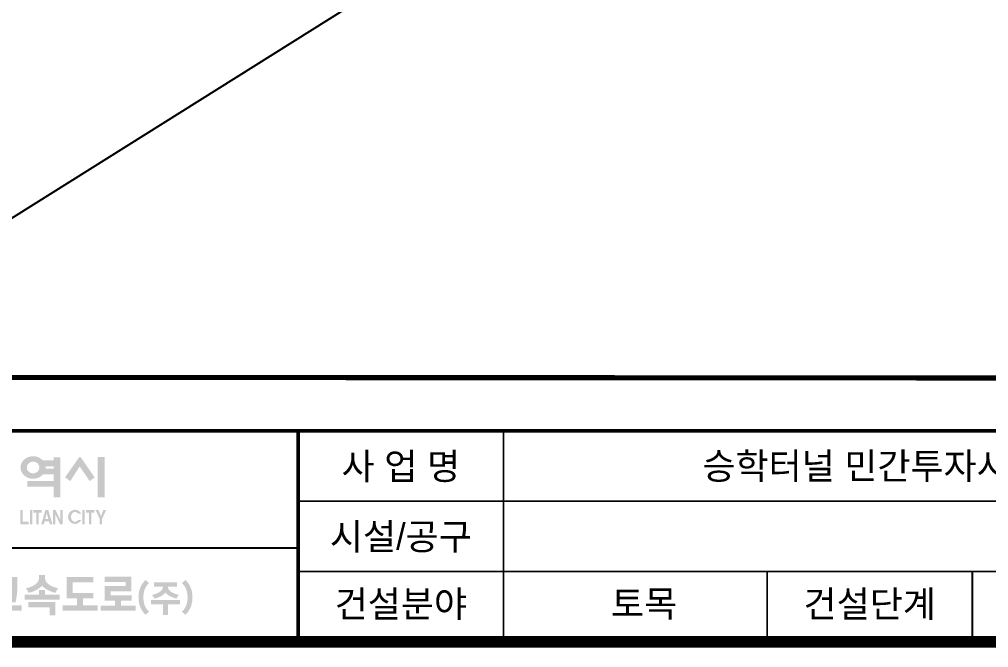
# Model space of a CAD drawing. Extents: x -689 to 317106, y 182884 to 219577.
# Drawn here: x 279927 to 288195, y 183834 to 189196 of the extents above; entities that cross this region are included whole.
import ezdxf
from ezdxf.enums import TextEntityAlignment as Align

# ---------------------------------------------------------------- set-up
doc = ezdxf.new("R2010")
doc.units = 0
doc.header["$LTSCALE"] = 500
doc.header["$MEASUREMENT"] = 0
doc.layers.get('DEFPOINTS').update_dxf_attribs({"color": 55})
doc.layers.add('0-251', color=7, linetype='Continuous', true_color=0x6e6e6e)
for name, color, linetype in [('CX-BORD', 7, 'Continuous'), ('CX-BORD-LIN1', 7, 'Continuous'), ('CX-BORD-LIN2', 7, 'Continuous'), ('CZ-TEX0', 7, 'Continuous'), ('CZ-TEX1', 7, 'Continuous'), ('CZ-TEX2', 7, 'Continuous'), ('CZ-TEX3', 7, 'Continuous'), ('DO-GAK', 7, 'Continuous')]:
    doc.layers.add(name, color=color, linetype=linetype)
doc.styles.add('TB_BTXT', font='')
doc.styles.add('TB_TEXT', font='')
doc.styles.get('TB_BTXT').set_extended_font_data('Dotum')
doc.styles.get('TB_TEXT').set_extended_font_data('Dotum')

# ---------------------------------------------------------------- blocks, each defined once
blk = doc.blocks.new('CXBLKA1')
at = {"layer": 'CX-BORD'}
h = blk.add_hatch(color=7, dxfattribs=at)
h.dxf.hatch_style = 2
h.paths.add_polyline_path([(97.79123731387982, 26.24272200370028), (97.79123731387982, 25.33238325370029), (91.81400228887982, 25.33238325370029), (91.81400228887982, 26.24272200370028), (93.73211063887983, 26.24272200370028), (93.73211063887983, 28.60172955370028), (94.72856251387982, 28.60172955370028), (94.72856251387982, 26.24272200370028)])
edge = h.paths.add_edge_path()
edge.add_spline(control_points=[(97.06985536387982, 31.03651665370029), (97.06985536387982, 31.03651665370029), (97.06985536387982, 29.46630532870028), (97.06985536387982, 29.46630532870028), (97.06985536387982, 28.51561642870028), (96.97094828887982, 27.60773805370028), (96.77264206387983, 26.74316227870028), (96.77264206387983, 26.74316227870028), (95.79144451387982, 26.74316227870028), (95.79144451387982, 26.74316227870028), (95.97990923887983, 27.61315087870029), (96.07389556387983, 28.41178860370028), (96.07389556387983, 29.14005960370028), (96.07389556387983, 29.14005960370028), (96.07389556387983, 30.12617790370028), (96.07389556387983, 30.12617790370028), (96.07389556387983, 30.12617790370028), (92.44631866387984, 30.12617790370028), (92.44631866387984, 30.12617790370028), (92.44631866387984, 30.12617790370028), (92.44631866387984, 31.03651665370029), (92.44631866387984, 31.03651665370029), (92.44631866387984, 31.03651665370029), (97.06985536387982, 31.03651665370029), (97.06985536387982, 31.03651665370029)], knot_values=[0, 0, 0, 0, 1, 1, 1, 2, 2, 2, 3, 3, 3, 4, 4, 4, 5, 5, 5, 6, 6, 6, 7, 7, 7, 8, 8, 8, 8], degree=3, periodic=0)
h = blk.add_hatch(color=7, dxfattribs=at)
h.dxf.hatch_style = 2
h.paths.add_polyline_path([(104.2738333638798, 27.16044187870028), (98.29659833887983, 27.16044187870028), (98.29659833887983, 28.06290742870029), (100.7869899138798, 28.06290742870029), (100.7869899138798, 28.83694140370028), (101.7834417888798, 28.83694140370028), (101.7834417888798, 28.06290742870029), (104.2738333638798, 28.06290742870029)])
edge = h.paths.add_edge_path()
edge.add_spline(control_points=[(101.7908229138798, 30.93810165370029), (101.7908229138798, 30.49326585370029), (102.0112725138798, 30.10354245370029), (102.4526637888798, 29.76991560370028), (102.8094181638798, 29.49681397870028), (103.3295414388798, 29.28669795370028), (104.0135256888798, 29.14005960370028), (104.0135256888798, 29.14005960370028), (103.5677057388798, 28.35913657870028), (103.5677057388798, 28.35913657870028), (102.8689592388798, 28.50577492870028), (102.2592783138798, 28.77100335370028), (101.7386629638798, 29.15531392870028), (101.5605318138798, 29.28669795370028), (101.4089727138798, 29.42595517870028), (101.2854618888798, 29.57259352870028), (101.1565382388798, 29.42595517870028), (101.0030108388798, 29.28669795370028), (100.8243876138798, 29.15531392870028), (100.3086930138798, 28.77100335370028), (99.70196453887984, 28.50577492870028), (99.00321803887984, 28.35913657870028), (99.00321803887984, 28.35913657870028), (98.55690601387982, 29.14005960370028), (98.55690601387982, 29.14005960370028), (99.24089026387982, 29.28669795370028), (99.76150561387983, 29.49681397870028), (100.1182599888798, 29.76991560370028), (100.5591591888798, 30.10354245370029), (100.7796087888798, 30.49326585370029), (100.7796087888798, 30.93810165370029), (100.7796087888798, 30.93810165370029), (100.7796087888798, 31.38588990370028), (100.7796087888798, 31.38588990370028), (100.7796087888798, 31.38588990370028), (101.7908229138798, 31.38588990370028), (101.7908229138798, 31.38588990370028), (101.7908229138798, 31.38588990370028), (101.7908229138798, 30.93810165370029), (101.7908229138798, 30.93810165370029)], knot_values=[0, 0, 0, 0, 1, 1, 1, 2, 2, 2, 3, 3, 3, 4, 4, 4, 5, 5, 5, 6, 6, 6, 7, 7, 7, 8, 8, 8, 9, 9, 9, 10, 10, 10, 11, 11, 11, 12, 12, 12, 13, 13, 13, 13], degree=3, periodic=0)
h.paths.add_polyline_path([(98.96582033887982, 26.78843317870028), (103.5603246138798, 26.78843317870028), (103.5603246138798, 24.51307837870029), (102.5638727388798, 24.51307837870029), (102.5638727388798, 25.89334875370028), (98.96582033887982, 25.89334875370028)])
h = blk.add_hatch(color=7, dxfattribs=at)
h.dxf.hatch_style = 2
h.paths.add_polyline_path([(105.4927031388798, 31.03651665370029), (110.0129040888798, 31.03651665370029), (110.0129040888798, 30.12617790370028), (106.4891550138798, 30.12617790370028), (106.4891550138798, 28.34388225370029), (110.0645719638798, 28.34388225370029), (110.0645719638798, 27.43354350370029), (108.2655457638798, 27.43354350370029), (108.2655457638798, 26.19695902870028), (110.7559373388798, 26.19695902870028), (110.7559373388798, 25.28662027870028), (104.7791943888798, 25.28662027870028), (104.7791943888798, 26.19695902870028), (107.2695859638798, 26.19695902870028), (107.2695859638798, 27.43354350370029), (105.4927031388798, 27.43354350370029)])
h = blk.add_hatch(color=7, dxfattribs=at)
h.dxf.hatch_style = 2
h.paths.add_polyline_path([(116.5624223388798, 27.03889935370028), (114.7481418138798, 27.03889935370028), (114.7481418138798, 26.18170470370028), (117.2385333888798, 26.18170470370028), (117.2385333888798, 25.28662027870028), (111.2617904388798, 25.28662027870028), (111.2617904388798, 26.18170470370028), (113.7521820138798, 26.18170470370028), (113.7521820138798, 27.03889935370028), (111.9752991888798, 27.03889935370028), (111.9752991888798, 29.50419510370028), (115.5290648388798, 29.50419510370028), (115.5290648388798, 30.19457632870029), (111.9752991888798, 30.19457632870029), (111.9752991888798, 31.08966075370029), (116.5250246388798, 31.08966075370029), (116.5250246388798, 28.62436500370028), (112.9717510638798, 28.62436500370028), (112.9717510638798, 27.92660265370029), (116.5624223388798, 27.92660265370029)])
h = blk.add_hatch(color=7, dxfattribs=at)
h.dxf.hatch_style = 2
edge = h.paths.add_edge_path()
edge.add_spline(control_points=[(117.7463547888798, 27.57476902870028), (117.7463547888798, 28.80938520370028), (118.1459196888798, 29.79944010370028), (118.9460336388798, 30.54345750370029), (118.9460336388798, 30.54345750370029), (119.5429206138798, 30.02333422870029), (119.5429206138798, 30.02333422870029), (118.9002706638798, 29.43973327870028), (118.5794377638798, 28.62338085370028), (118.5794377638798, 27.57476902870028), (118.5794377638798, 26.53452247870029), (118.9002706638798, 25.72259872870028), (119.5429206138798, 25.13899777870029), (119.5429206138798, 25.13899777870029), (118.9460336388798, 24.61247752870029), (118.9460336388798, 24.61247752870029), (118.1459196888798, 25.36092360370029), (117.7463547888798, 26.34851812870028), (117.7463547888798, 27.57476902870028)], knot_values=[0, 0, 0, 0, 1, 1, 1, 2, 2, 2, 3, 3, 3, 4, 4, 4, 5, 5, 5, 6, 6, 6, 6], degree=3, periodic=0)
h = blk.add_hatch(color=7, dxfattribs=at)
h.dxf.hatch_style = 2
h.paths.add_polyline_path([(122.7630594138798, 26.39477317870028), (122.7630594138798, 24.58049265370028), (121.9299764388798, 24.58049265370028), (121.9299764388798, 26.39477317870028), (119.8475150388798, 26.39477317870028), (119.8475150388798, 27.15601320370028), (124.8455208138798, 27.15601320370028), (124.8455208138798, 26.39477317870028)])
edge = h.paths.add_edge_path()
edge.add_spline(control_points=[(120.4070043138798, 30.15028957870028), (120.4070043138798, 30.15028957870028), (124.2860315388798, 30.15028957870028), (124.2860315388798, 30.15028957870028), (124.2860315388798, 30.15028957870028), (124.2860315388798, 29.40184350370028), (124.2860315388798, 29.40184350370028), (124.2860315388798, 29.40184350370028), (122.7694563888798, 29.40184350370028), (122.7694563888798, 29.40184350370028), (122.7733929888798, 29.08445512870028), (122.9249520888798, 28.81381387870028), (123.2231495388798, 28.58991975370029), (123.5503794138798, 28.34043772870028), (124.0148982138798, 28.14360772870029), (124.6157217888798, 27.99992182870028), (124.6157217888798, 27.99992182870028), (124.1866323888798, 27.37793902870028), (124.1866323888798, 27.37793902870028), (123.5813801388798, 27.53441887870029), (123.0760191138798, 27.76520205370029), (122.6700572388798, 28.06979647870028), (122.5455622638798, 28.16279865370029), (122.4377978388798, 28.26219780370029), (122.3467639638798, 28.36799392870028), (122.2513014138798, 28.26219780370029), (122.1415686888798, 28.16279865370029), (122.0170737138798, 28.06979647870028), (121.6150484388798, 27.76520205370029), (121.1116557138798, 27.53441887870029), (120.5064034638798, 27.37793902870028), (120.5064034638798, 27.37793902870028), (120.0773140638798, 27.99992182870028), (120.0773140638798, 27.99992182870028), (120.6781376388798, 28.14360772870029), (121.1426564388798, 28.34043772870028), (121.4698863138798, 28.58991975370029), (121.7685758388798, 28.81381387870028), (121.9196428638798, 29.08445512870028), (121.9235794638798, 29.40184350370028), (121.9235794638798, 29.40184350370028), (120.4070043138798, 29.40184350370028), (120.4070043138798, 29.40184350370028), (120.4070043138798, 29.40184350370028), (120.4070043138798, 30.15028957870028), (120.4070043138798, 30.15028957870028)], knot_values=[0, 0, 0, 0, 1, 1, 1, 2, 2, 2, 3, 3, 3, 4, 4, 4, 5, 5, 5, 6, 6, 6, 7, 7, 7, 8, 8, 8, 9, 9, 9, 10, 10, 10, 11, 11, 11, 12, 12, 12, 13, 13, 13, 14, 14, 14, 15, 15, 15, 15], degree=3, periodic=0)
h = blk.add_hatch(color=7, dxfattribs=at)
h.dxf.hatch_style = 2
edge = h.paths.add_edge_path()
edge.add_spline(control_points=[(126.9466810638798, 27.57476902870028), (126.9466810638798, 26.34851812870028), (126.5471161638798, 25.36092360370029), (125.7470022138798, 24.61247752870029), (125.7470022138798, 24.61247752870029), (125.1501152388798, 25.13899777870029), (125.1501152388798, 25.13899777870029), (125.7927651888798, 25.72259872870028), (126.1135980888798, 26.53452247870029), (126.1135980888798, 27.57476902870028), (126.1135980888798, 28.62338085370028), (125.7927651888798, 29.43973327870028), (125.1501152388798, 30.02333422870029), (125.1501152388798, 30.02333422870029), (125.7470022138798, 30.54345750370029), (125.7470022138798, 30.54345750370029), (126.5471161638798, 29.79944010370028), (126.9466810638798, 28.80938520370028), (126.9466810638798, 27.57476902870028)], knot_values=[0, 0, 0, 0, 1, 1, 1, 2, 2, 2, 3, 3, 3, 4, 4, 4, 5, 5, 5, 6, 6, 6, 6], degree=3, periodic=0)
at = {"layer": 'DO-GAK'}
h = blk.add_hatch(color=7, dxfattribs=at)
h.dxf.hatch_style = 2
edge = h.paths.add_edge_path()
edge.add_spline(control_points=[(103.2744038180647, 51.49418019276549), (103.2744038180647, 51.49418019276549), (103.2744038180647, 50.9461249528476), (103.2744038180647, 50.9461249528476), (103.2744038180647, 50.9461249528476), (101.4355397245781, 50.9461249528476), (101.4355397245781, 50.9461249528476), (101.041648726627, 51.38535921684183), (100.4378304297318, 51.66735196544757), (99.75935604834108, 51.66735196544757), (98.57351800069435, 51.66735196544757), (97.61186290002817, 50.80731845218881), (97.61186290002817, 49.74623163775944), (97.61186290002817, 48.68527363942673), (98.57351800069435, 47.82531169066618), (99.75935604834108, 47.82531169066618), (100.445659585832, 47.82531169066618), (101.0550742264845, 48.11407444079924), (101.4481207633571, 48.56219701546664), (101.4481207633571, 48.56219701546664), (103.2744038180647, 48.56219701546664), (103.2744038180647, 48.56219701546664), (103.2744038180647, 48.56219701546664), (103.2744038180647, 47.44770877249966), (103.2744038180647, 47.44770877249966), (103.2744038180647, 47.44770877249966), (98.77647491751645, 47.44770877249966), (98.77647491751645, 47.44770877249966), (98.77647491751645, 47.44770877249966), (98.77647491751645, 46.48801453908347), (98.77647491751645, 46.48801453908347), (98.77647491751645, 46.48801453908347), (103.2744038180647, 46.48801453908347), (103.2744038180647, 46.48801453908347), (103.2744038180647, 46.48801453908347), (103.2744038180647, 44.63041485997476), (103.2744038180647, 44.63041485997476), (103.2744038180647, 44.63041485997476), (104.3800196528217, 44.63041485997476), (104.3800196528217, 44.63041485997476), (104.3800196528217, 44.63041485997476), (104.3800196528217, 51.49418019276549), (104.3800196528217, 51.49418019276549), (104.3800196528217, 51.49418019276549), (103.2744038180647, 51.49418019276549), (103.2744038180647, 51.49418019276549)], knot_values=[0, 0, 0, 0, 1, 1, 1, 2, 2, 2, 3, 3, 3, 4, 4, 4, 5, 5, 5, 6, 6, 6, 7, 7, 7, 8, 8, 8, 9, 9, 9, 10, 10, 10, 11, 11, 11, 12, 12, 12, 13, 13, 13, 14, 14, 14, 15, 15, 15, 15], degree=3, periodic=0)
edge = h.paths.add_edge_path()
edge.add_spline(control_points=[(99.75935604834108, 48.73565504614138), (99.16700238405328, 48.73565504614138), (98.68673303680598, 49.18817168099671), (98.68673303680598, 49.74623163775944), (98.68673303680598, 50.30442041061882), (99.16700238405328, 50.75693704547415), (99.75935604834108, 50.75693704547415), (100.3520102835212, 50.75693704547415), (100.8319948727089, 50.30442041061882), (100.8319948727089, 49.74623163775944), (100.8319948727089, 49.18817168099671), (100.3520102835212, 48.73565504614138), (99.75935604834108, 48.73565504614138)], knot_values=[0, 0, 0, 0, 1, 1, 1, 2, 2, 2, 3, 3, 3, 4, 4, 4, 4], degree=3, periodic=0)
edge = h.paths.add_edge_path()
edge.add_spline(control_points=[(101.8967872282107, 49.56836523399718), (101.9029417750536, 49.62693361930301), (101.9071354546466, 49.68618902379124), (101.9071354546466, 49.74623163775944), (101.9071354546466, 49.81171315358885), (101.9032280330463, 49.8760798776035), (101.8962290251249, 49.93988516981894), (101.8962290251249, 49.93988516981894), (103.2744038180647, 49.93988516981894), (103.2744038180647, 49.93988516981894), (103.2744038180647, 49.93988516981894), (103.2744038180647, 49.56836523399718), (103.2744038180647, 49.56836523399718), (103.2744038180647, 49.56836523399718), (101.8967872282107, 49.56836523399718), (101.8967872282107, 49.56836523399718)], knot_values=[0, 0, 0, 0, 1, 1, 1, 2, 2, 2, 3, 3, 3, 4, 4, 4, 5, 5, 5, 5], degree=3, periodic=0)
h = blk.add_hatch(color=7, dxfattribs=at)
h.dxf.hatch_style = 2
edge = h.paths.add_edge_path()
edge.add_spline(control_points=[(105.2161490341267, 48.06689912360281), (105.2161490341267, 48.06689912360281), (107.5844902238053, 51.45699527951421), (107.5844902238053, 51.45699527951421), (107.5844902238053, 51.45699527951421), (107.7390838527613, 51.65820602258093), (107.9249797932186, 51.44140853181184), (107.9249797932186, 51.44140853181184), (110.2625768744816, 48.05138394039856), (110.2625768744816, 48.05138394039856), (110.2625768744816, 48.05138394039856), (109.4068658569126, 47.43728898156542), (109.4068658569126, 47.43728898156542), (109.4068658569126, 47.43728898156542), (107.7125334239386, 49.93387375197231), (107.7125334239386, 49.93387375197231), (107.7125334239386, 49.93387375197231), (106.1079142458758, 47.43728898156542), (106.1079142458758, 47.43728898156542), (106.1079142458758, 47.43728898156542), (105.2161490341267, 48.06689912360281), (105.2161490341267, 48.06689912360281)], knot_values=[0, 0, 0, 0, 1, 1, 1, 2, 2, 2, 3, 3, 3, 4, 4, 4, 5, 5, 5, 6, 6, 6, 7, 7, 7, 7], degree=3, periodic=0)
h = blk.add_hatch(color=7, dxfattribs=at)
h.dxf.hatch_style = 2
h.paths.add_polyline_path([(111.9479655259297, 44.67318180408368), (111.9479655259297, 51.56531530395075), (110.7576457599513, 51.56531530395075), (110.7576457599513, 44.67318180408368)])
h = blk.add_hatch(color=7, dxfattribs=at)
h.dxf.hatch_style = 2
h.paths.add_polyline_path([(97.5623832059905, 40.05224784407351), (97.5623832059905, 42.49591925244851), (97.9870197404201, 42.49591925244851), (97.9870197404201, 40.49155367256596), (98.9934012243822, 40.49155367256596), (98.9934012243822, 40.05224784407351)])
h = blk.add_hatch(color=7, dxfattribs=at)
h.dxf.hatch_style = 2
h.paths.add_polyline_path([(99.20836666399798, 42.49591925244851), (99.20836666399798, 40.05224784407351), (99.63021075493583, 40.05224784407351), (99.63021075493583, 42.49591925244851)])
h = blk.add_hatch(color=7, dxfattribs=at)
h.dxf.hatch_style = 2
h.paths.add_polyline_path([(99.81108286762141, 42.49591925244851), (101.2091096523548, 42.49591925244851), (101.2091096523548, 42.06318161697033), (100.7252048286002, 42.06318161697033), (100.7252048286002, 40.05224784407351), (100.2977787068047, 40.05224784407351), (100.2977787068047, 42.06318161697033), (99.81108286762141, 42.06318161697033)])
h = blk.add_hatch(color=7, dxfattribs=at)
h.dxf.hatch_style = 2
h.paths.add_polyline_path([(102.3496616855569, 42.49591925244851), (101.8696801224495, 42.49591925244851), (101.1445298492023, 40.05224784407351), (101.5887306893698, 40.05224784407351), (101.7293406153826, 40.55458768255775), (102.4776921142974, 40.55458768255775), (102.6087982782645, 40.05224784407351), (103.0692140888996, 40.05224784407351)])
h.paths.add_polyline_path([(101.8436720576657, 40.97573044141356), (102.10534048879, 41.93724241308331), (102.3591654509144, 40.97573044141356)])
h = blk.add_hatch(color=7, dxfattribs=at)
h.dxf.hatch_style = 2
h.paths.add_polyline_path([(103.5455775830304, 40.05224784407351), (103.5455775830304, 41.78795886989184), (104.3755524385721, 40.05224784407351), (104.8001875449387, 40.05224784407351), (104.8001875449387, 42.49591925244851), (104.4046219377305, 42.49591925244851), (104.4046219377305, 40.78996470187499), (103.5953276536773, 42.49591925244851), (103.1500104073383, 42.49591925244851), (103.1500104073383, 40.05224784407351)])
h = blk.add_hatch(color=7, dxfattribs=at)
h.dxf.hatch_style = 2
edge = h.paths.add_edge_path()
edge.add_spline(control_points=[(106.9032407931911, 40.48525599672666), (106.5255646572207, 40.48525599672666), (106.2191827276372, 40.86013946396257), (106.2191827276372, 41.3225176866663), (106.2191827276372, 41.78502472546678), (106.5255646572207, 42.15989387980301), (106.9032407931911, 42.15989387980301), (107.1050653376364, 42.15989387980301), (107.2856511923293, 42.05254713254173), (107.4108890641342, 41.88258144937788), (107.4108890641342, 41.88258144937788), (107.9565683627128, 41.88258144937788), (107.9565683627128, 41.88258144937788), (107.7586495865621, 42.27157743565379), (107.3616956280892, 42.53756979143832), (106.9032407931911, 42.53756979143832), (106.2474077657171, 42.53756979143832), (105.7157121700818, 41.99343485704973), (105.7157121700818, 41.3225176866663), (105.7157121700818, 40.65160051628287), (106.2474077657171, 40.10772464305827), (106.9032407931911, 40.10772464305827), (107.3795867526328, 40.10772464305827), (107.7894080078774, 40.3952421709231), (107.9786531668494, 40.8092571057607), (107.9786531668494, 40.8092571057607), (107.4430358367141, 40.8092571057607), (107.4430358367141, 40.8092571057607), (107.3177979649091, 40.6124547357815), (107.12295646218, 40.48525599672666), (106.9032407931911, 40.48525599672666)], knot_values=[0, 0, 0, 0, 1, 1, 1, 2, 2, 2, 3, 3, 3, 4, 4, 4, 5, 5, 5, 6, 6, 6, 7, 7, 7, 8, 8, 8, 9, 9, 9, 10, 10, 10, 10], degree=3, periodic=0)
h = blk.add_hatch(color=7, dxfattribs=at)
h.dxf.hatch_style = 2
h.paths.add_polyline_path([(108.5626337848508, 42.49591925244851), (108.5626337848508, 40.05224784407351), (108.1407896939129, 40.05224784407351), (108.1407896939129, 42.49591925244851)])
h = blk.add_hatch(color=7, dxfattribs=at)
h.dxf.hatch_style = 2
h.paths.add_polyline_path([(108.7997000427169, 42.49591925244851), (110.1977108133364, 42.49591925244851), (110.1977108133364, 42.06318161697033), (109.7138203024815, 42.06318161697033), (109.7138203024815, 40.05224784407351), (109.2863798677864, 40.05224784407351), (109.2863798677864, 42.06318161697033), (108.7997000427169, 42.06318161697033)])
h = blk.add_hatch(color=7, dxfattribs=at)
h.dxf.hatch_style = 2
h.paths.add_polyline_path([(111.3363162921882, 41.43166785928157), (111.7402692585825, 42.49591925244851), (112.2216550120013, 42.49591925244851), (111.5415060213534, 40.97069230074209), (111.5415060213534, 40.05224784407351), (111.1171571729794, 40.05224784407351), (111.1171571729794, 40.97069230074209), (110.4140932300161, 42.49591925244851), (110.9144722012504, 42.49591925244851)])
at = {"layer": 'CX-BORD-LIN1', "color": 7, "const_width": 1.999999999999979}
blk.add_lwpolyline([(820.9999999999914, 19.99999999999977), (24.99999999999977, 19.99999999999977), (24.99999999999977, 573.9999999999941), (820.9999999999914, 573.9999999999941)], close=True, dxfattribs=at)
at = {"layer": 'CX-BORD-LIN1', "color": 7, "const_width": 0.5999999999999936}
for points in [[(820.9999999999914, 55.99999999999943), (24.99999999999977, 55.99999999999943)], [(144.9999999999984, 19.99999999999977), (144.9999999999984, 55.99999999999943)]]:
    blk.add_lwpolyline(points, dxfattribs=at)
at = {"layer": 'CX-BORD-LIN2', "color": 7, "const_width": 0.2999999999999968}
for points in [[(179.999999999998, 19.99999999999977), (179.999999999998, 55.99999999999943)], [(304.9999999999968, 43.99999999999955), (144.9999999999984, 43.99999999999955)], [(144.9999999999984, 35.99999999999966), (24.99999999999977, 35.99999999999966)], [(304.9999999999968, 31.99999999999966), (144.9999999999984, 31.99999999999966)], [(224.9999999999975, 19.99999999999977), (224.9999999999975, 31.99999999999966)], [(259.9999999999973, 19.99999999999977), (259.9999999999973, 31.99999999999966)]]:
    blk.add_lwpolyline(points, dxfattribs=at)
at = {"layer": 'CZ-TEX0', "color": 7, "style": 'TB_BTXT'}
blk.add_attdef('UD_TITLE', text='', height=9.999999999999895, dxfattribs=at).set_placement((422.9999999999955, 552.9999999999941), align=Align.MIDDLE_CENTER)
at = {"layer": 'CZ-TEX1', "color": 7, "style": 'TB_BTXT'}
blk.add_attdef('PI_CNAME', text='', height=4.999999999999948, dxfattribs=at).set_placement((39.99999999999955, 551.9999999999941), align=Align.BOTTOM_LEFT)
blk.add_attdef('UD_SUBTITLE', text='', height=6.999999999999926, dxfattribs=at).set_placement((422.9999999999955, 537.9999999999943), align=Align.MIDDLE_CENTER)
at = {"layer": 'CZ-TEX2', "color": 7, "style": 'TB_TEXT'}
for s, p in [('사 업 명', (162.4999999999984, 49.99999999999943)), ('시설/공구', (162.4999999999984, 37.99999999999955)), ('건설분야', (162.4999999999984, 26.49999999999977)), ('건설단계', (242.4999999999975, 26.49999999999977))]:
    blk.add_text(s, height=4.499999999999952, dxfattribs=at).set_placement(p, align=Align.MIDDLE)
at = {"layer": 'CZ-TEX2', "color": 7}
for tag, height, style, p in [('UD_CDNAME', 3.999999999999958, 'TB_BTXT', (41.99999999999955, 543.9999999999941)), ('DA_STDNAME', 2.999999999999968, 'TB_TEXT', (783.4937835419117, 13.49999999999989))]:
    blk.add_attdef(tag, text='', height=height, dxfattribs=dict(at, style=style)).set_placement(p, align=Align.BOTTOM_LEFT)
at = {"layer": 'CZ-TEX2', "color": 7, "style": 'TB_TEXT'}
for tag, height, p in [('DC_RNUM4', 2.999999999999968, (319.9999999999966, 51.99999999999943)), ('DC_RDATE4', 3.499999999999963, (352.9999999999961, 52.49999999999943)), ('DC_RAPP4', 3.499999999999963, (501.5575275218362, 52.49999999999943)), ('DC_RCHK4', 3.499999999999963, (542.3612466057737, 52.49999999999943)), ('DC_RDGN4', 3.499999999999963, (582.3612466057732, 52.49999999999943)), ('FI_NAME', 4.499999999999952, (779.9999999999918, 50.99999999999943)), ('PI_TITLE', 4.499999999999952, (242.9999999999975, 49.99999999999943)), ('UD_CDIST', 4.499999999999952, (675.999999999993, 49.99999999999943)), ('DC_RNUM3', 2.999999999999968, (319.9999999999966, 44.99999999999955)), ('DC_RDATE3', 3.499999999999963, (352.9999999999961, 45.39999999999952)), ('DC_RAPP3', 3.499999999999963, (501.5575275218362, 45.39999999999952)), ('DC_RCHK3', 3.499999999999963, (542.3612466057737, 45.39999999999952)), ('DC_RDGN3', 3.499999999999963, (582.3612466057732, 45.39999999999952)), ('DI_TITLE', 4.499999999999952, (779.9999999999918, 43.99999999999955)), ('PI_CDNAME', 4.499999999999952, (242.9999999999975, 37.99999999999955)), ('DC_RDATE2', 3.499999999999963, (352.9999999999961, 38.49999999999955)), ('DC_RAPP2', 3.499999999999963, (501.5575275218362, 38.49999999999955)), ('DC_RCHK2', 3.499999999999963, (542.3612466057737, 38.49999999999955)), ('DC_RDGN2', 3.499999999999963, (582.3612466057732, 38.49999999999955)), ('DA_HSCALE', 4.499999999999952, (658.499999999993, 37.99999999999955)), ('DA_VSCALE', 4.499999999999952, (692.9999999999927, 37.99999999999955)), ('DC_RNUM2', 2.999999999999968, (319.9999999999966, 37.99999999999955)), ('DI_SUBTITLE', 3.499999999999963, (779.9999999999918, 36.99999999999966)), ('DC_RDATE1', 3.499999999999963, (352.9999999999961, 31.49999999999966)), ('DC_RAPP1', 3.499999999999963, (501.5575275218362, 31.49999999999966)), ('DC_RCHK1', 3.499999999999963, (542.3612466057737, 31.49999999999966)), ('DC_RDGN1', 3.499999999999963, (582.3612466057732, 31.49999999999966)), ('DC_RNUM1', 2.999999999999968, (319.9999999999966, 30.99999999999966)), ('PA_CCLASS', 4.499999999999952, (203.999999999998, 26.49999999999977)), ('PI_STAGE', 4.499999999999952, (282.999999999997, 26.49999999999977)), ('DI_DRWNO', 4.499999999999952, (675.999999999993, 26.49999999999977)), ('DA_PAGENO', 4.499999999999952, (779.9999999999918, 26.49999999999977))]:
    blk.add_attdef(tag, text='', height=height, dxfattribs=at).set_placement(p, align=Align.MIDDLE_CENTER)
for tag, p in [('DC_RDES4', (376.9999999999961, 52.49999999999943)), ('DC_RDES3', (376.9999999999961, 45.39999999999952)), ('DC_RDES2', (376.9999999999961, 38.49999999999955)), ('DC_RDES1', (377.0347148800176, 31.49999999999966))]:
    blk.add_attdef(tag, text='', height=3.499999999999963, dxfattribs=at).set_placement(p, align=Align.MIDDLE_LEFT)
at = {"layer": 'CZ-TEX3', "color": 7, "style": 'TB_TEXT', "flags": 1}
for tag, p in [('PI_ID', (23.99999999999977, 15.99999999999989)), ('PI_CCODE', (30.99999999999966, 15.99999999999989)), ('PA_DSDATE', (46.99999999999955, 15.99999999999989)), ('PA_DEDATE', (63.99999999999932, 15.99999999999989)), ('PA_CSDATE', (80.99999999999909, 15.99999999999989)), ('PA_CEDATE', (97.99999999999898, 15.99999999999989)), ('PA_CFDATE', (113.9999999999987, 15.99999999999989)), ('EI_ENAME', (131.9999999999986, 15.99999999999989)), ('EI_DEPT', (145.9999999999984, 15.99999999999989)), ('EI_PERSON', (157.9999999999984, 15.99999999999989)), ('EI_EMAIL', (173.9999999999982, 15.99999999999989)), ('CI_CATEG', (188.999999999998, 15.99999999999989)), ('CI_ROLE', (203.999999999998, 15.99999999999989)), ('CI_ONAME', (215.9999999999978, 15.99999999999989)), ('CI_ADDR', (231.9999999999975, 15.99999999999989)), ('CI_TEL', (245.9999999999975, 15.99999999999989)), ('CI_FAX', (256.9999999999973, 15.99999999999989)), ('CI_HPADDR', (269.999999999997, 15.99999999999989)), ('CI_CODE', (286.999999999997, 15.99999999999989)), ('CI_DEPT', (299.9999999999968, 15.99999999999989)), ('CI_PERSON', (311.9999999999966, 15.99999999999989)), ('CI_EMAIL', (328.9999999999966, 15.99999999999989)), ('CI_PROLE', (341.9999999999964, 15.99999999999989)), ('DI_MANCODE', (356.9999999999961, 15.99999999999989)), ('DI_CATEG', (376.9999999999961, 15.99999999999989)), ('DI_LDATE', (391.9999999999959, 15.99999999999989)), ('DI_PCLASS', (406.9999999999957, 15.99999999999989)), ('DI_MMCLASS', (423.9999999999955, 15.99999999999989)), ('DI_MSCLASS', (442.9999999999952, 15.99999999999989)), ('DI_ECLASS', (461.9999999999952, 15.99999999999989)), ('DI_FNAME', (477.999999999995, 15.99999999999989)), ('DC_ONAME', (492.9999999999948, 15.99999999999989)), ('DC_NNAME', (509.9999999999945, 15.99999999999989)), ('FI_CODE', (528.9999999999943, 15.99999999999989)), ('FI_CLASS', (544.9999999999943, 15.99999999999989)), ('FI_ICODE1', (562.9999999999941, 15.99999999999989)), ('FI_ICODE2', (580.9999999999939, 15.99999999999989)), ('------------', (596.9999999999939, 15.99999999999989))]:
    blk.add_attdef(tag, p, '', height=1.999999999999979, dxfattribs=at)

msp = doc.modelspace()

# ---------------------------------------------------------------- linework, layer by layer
at = {"layer": '0-251', "const_width": 50}
msp.add_lwpolyline([(295930.6471062712, 186134.306984037), (277680.6471061441, 186134.3069841306), (277680.6471062587, 208584.306983942), (295930.6471062587, 208584.306983942), (295930.6471062707, 186134.306984037)], dxfattribs=at)
at = {"layer": 'DEFPOINTS'}
msp.add_line((284505.6471060234, 190414.038272829), (277680.6471058429, 186134.3069854444), dxfattribs=at)
for points in [[(277680.6471062712, 211034.306983942), (315730.6471062712, 211034.306983942), (315730.6471062712, 186134.306983942), (277680.6471061436, 186134.3069841246)], [(277680.6471062712, 194184.306983942), (295930.6471062712, 194184.306983942), (295930.6471062712, 186134.306983942), (277680.6471062712, 186134.306983942)]]:
    msp.add_lwpolyline(points, close=True, dxfattribs=at)

# ---------------------------------------------------------------- block references
ref = msp.add_blockref('CXBLKA1', (275055.6471062721, 182884.3069839423), dxfattribs=dict(xscale=50, yscale=50, zscale=50))
ref.add_attrib('PI_TITLE', '승학터널 민간투자사업', dxfattribs={"layer": 'CZ-TEX2', "height": 224.999999991, "style": 'TB_TEXT'}).set_placement((287205.6471057859, 185384.3069838418), align=Align.MIDDLE_CENTER)
ref.add_attrib('PA_CCLASS', '토목', dxfattribs={"layer": 'CZ-TEX2', "height": 224.999999991, "style": 'TB_TEXT'}).set_placement((285255.6471058641, 184209.3069838883), align=Align.MIDDLE_CENTER)

doc.saveas('drawing.dxf')
